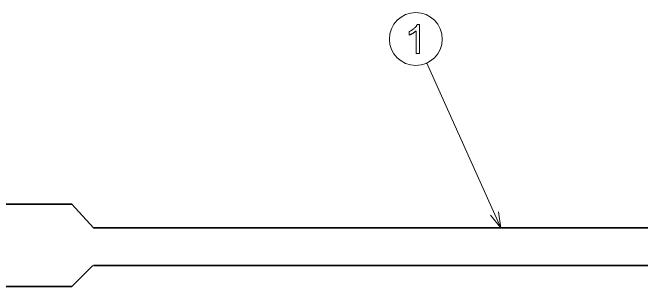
# Model space of a CAD drawing. Extents: x 23 to 417, y 3 to 294.
# Drawn here: x 175.7 to 252.1, y 149.8 to 183.1 of the extents above; entities that cross this region are included whole.
import ezdxf

# ---------------------------------------------------------------- set-up
doc = ezdxf.new("R2010")
doc.units = 0

msp = doc.modelspace()

# ---------------------------------------------------------------- linework, layer by layer
at = {"color": 7, "lineweight": 13}
msp.add_line((235.056, 156.899), (226.028, 176.922), dxfattribs=at)
at = {"color": 7, "lineweight": 35, "ltscale": 0.282242}
for p, q in [((171.622, 159.798), (182.912, 159.798)), ((171.622, 149.798), (182.912, 149.798))]:
    msp.add_line(p, q, dxfattribs=at)
at = {"color": 7, "lineweight": 35, "ltscale": 0.097803}
msp.add_line((182.912, 159.798), (185.538, 156.899), dxfattribs=at)
at = {"color": 7, "lineweight": 35}
for p, q in [((292.538, 156.899), (185.538, 156.899)), ((185.538, 152.34), (292.67, 152.34))]:
    msp.add_line(p, q, dxfattribs=at)
at = {"color": 7, "lineweight": 35, "ltscale": 0.09034}
msp.add_line((182.912, 149.798), (185.48, 152.34), dxfattribs=at)
at = {"color": 7, "lineweight": 13}
msp.add_lwpolyline([(225.168, 178.104), (224.738, 178.104), (224.738, 180.842), (224.706, 180.813), (224.672, 180.783), (224.636, 180.753), (224.599, 180.724), (224.559, 180.694), (224.517, 180.665), (224.474, 180.635), (224.428, 180.605), (224.381, 180.576), (224.331, 180.546), (224.281, 180.517), (224.233, 180.49), (224.185, 180.464), (224.138, 180.44), (224.092, 180.417), (224.047, 180.395), (224.004, 180.375), (223.961, 180.357), (223.919, 180.34), (223.879, 180.324), (223.879, 180.74), (223.95, 180.774), (224.019, 180.81), (224.087, 180.848), (224.153, 180.887), (224.217, 180.927), (224.279, 180.969), (224.339, 181.012), (224.398, 181.057), (224.454, 181.103), (224.509, 181.15), (224.561, 181.198), (224.611, 181.246), (224.657, 181.294), (224.7, 181.341), (224.739, 181.388), (224.776, 181.434), (224.81, 181.481), (224.84, 181.527), (224.867, 181.573), (224.891, 181.618), (225.168, 181.618)], close=True, dxfattribs=at)
msp.add_lwpolyline([(233.79, 158.448), (235.056, 156.899), (234.734, 158.873)], dxfattribs=at)
msp.add_circle((224.706, 179.854), 3.216, dxfattribs=at)

doc.saveas('drawing.dxf')
